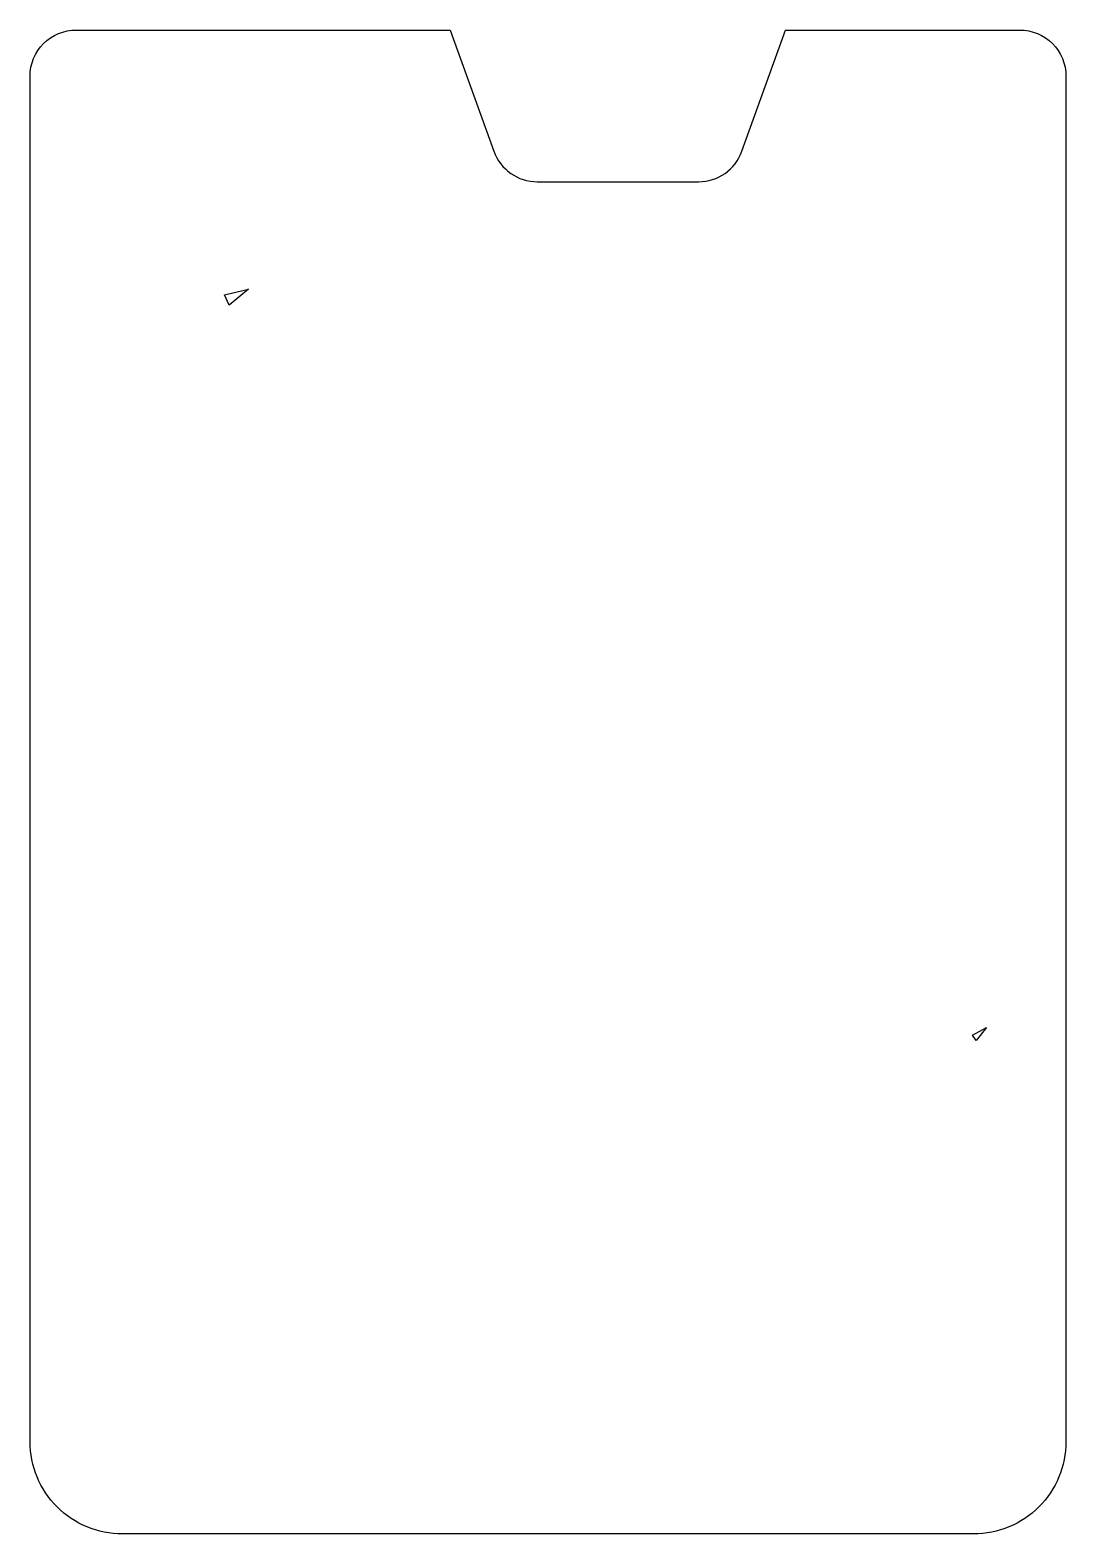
# Model space of a CAD drawing. Extents: x -45.4 to -0.6, y 20.1 to 85.2.
import ezdxf

# ---------------------------------------------------------------- set-up
doc = ezdxf.new("R2010")
doc.units = 0
doc.layers.get('0').update_dxf_attribs({"linetype": 'continuous'})

msp = doc.modelspace()

# ---------------------------------------------------------------- linework, layer by layer
at = {"color": 7}
msp.add_lwpolyline([(-4.577, 20.065), (-41.443, 20.065, -0.414214), (-45.443, 24.065), (-45.443, 83.197, -0.414214), (-43.443, 85.197), (-27.245, 85.197), (-25.356, 79.95, 0.316255), (-23.474, 78.628), (-16.492, 78.628, 0.316255), (-14.61, 79.95), (-12.721, 85.197), (-2.577, 85.197, -0.414214), (-0.577, 83.197), (-0.577, 24.065, -0.414214)], format="xyb", close=True, dxfattribs=at)
for points in [[(-37.029, 73.723), (-35.988, 73.976), (-36.823, 73.283)], [(-4.63, 41.673), (-4.013, 42.005), (-4.461, 41.439)]]:
    msp.add_lwpolyline(points, close=True, dxfattribs=at)

doc.saveas('drawing.dxf')
